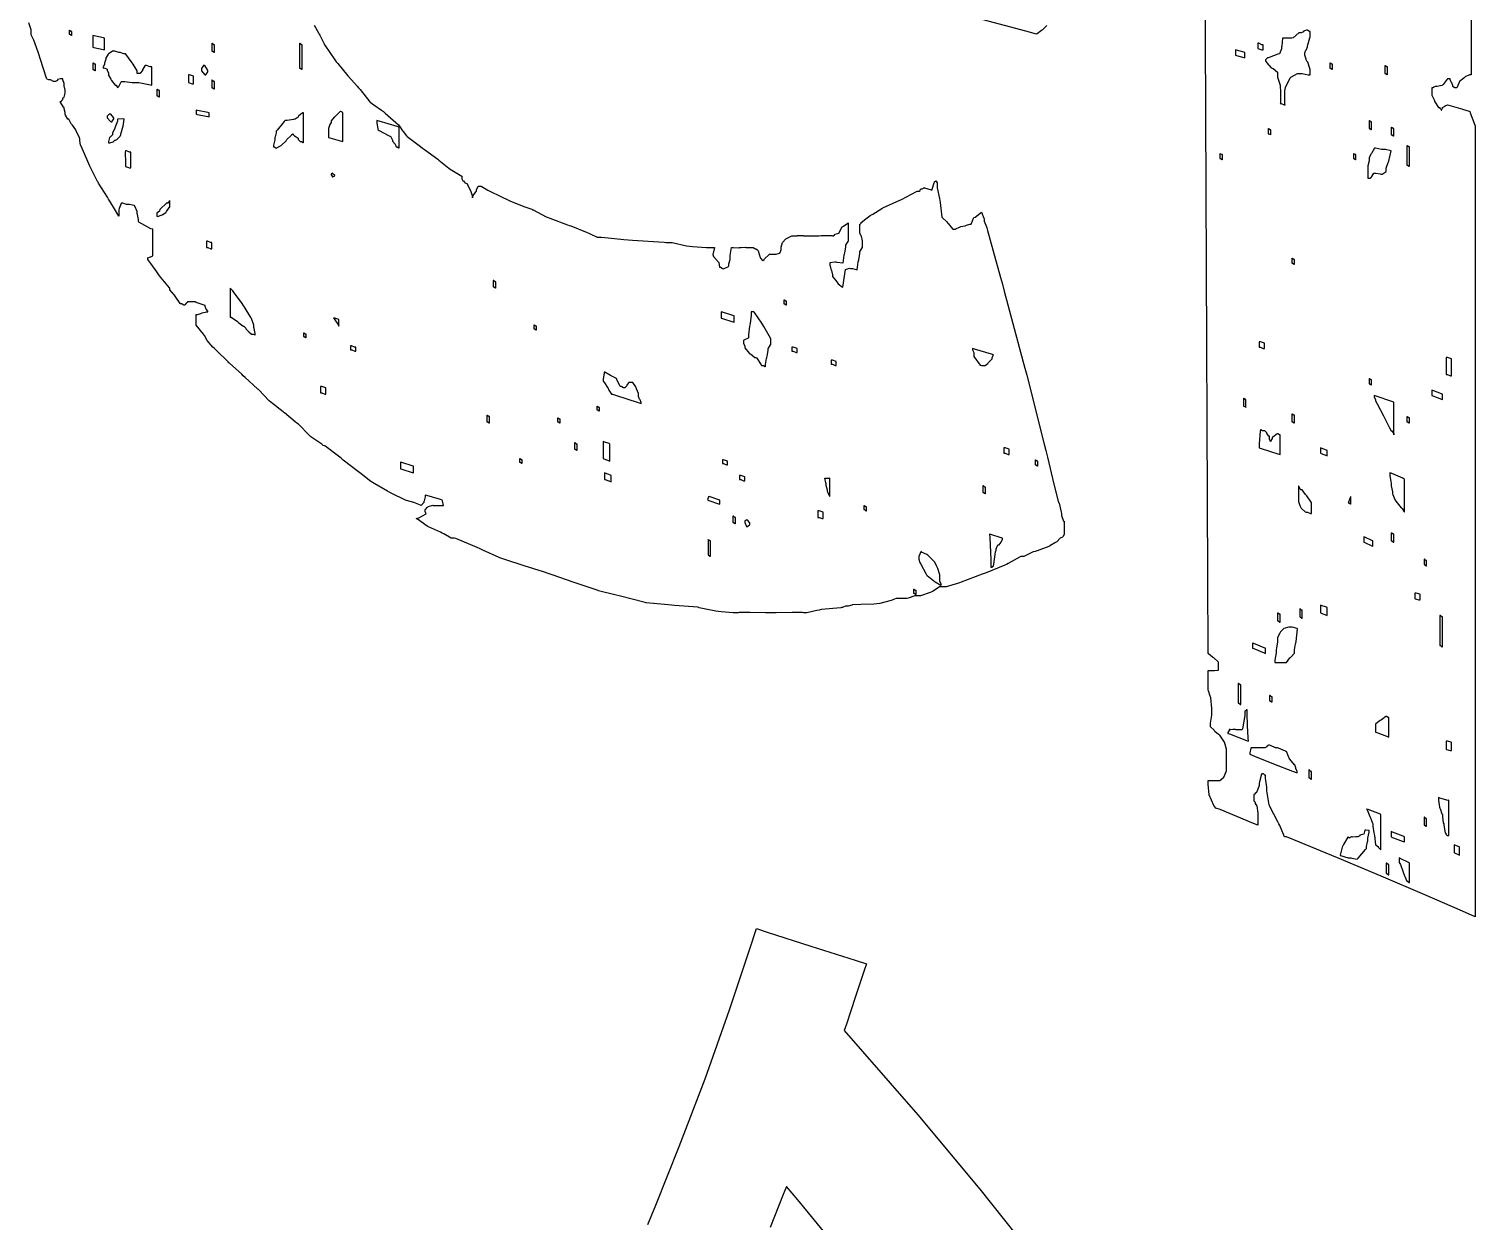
# Model space of a CAD drawing. Extents: x 58 to 299, y 50 to 312.
# Drawn here: x 260.15 to 299.12, y 133.4 to 165.52 of the extents above; entities that cross this region are included whole.
import ezdxf

# ---------------------------------------------------------------- set-up
doc = ezdxf.new("R2010")
doc.units = 0
doc.header["$MEASUREMENT"] = 0

msp = doc.modelspace()

# ---------------------------------------------------------------- linework, layer by layer
at = {"color": 40}
for points in [[(299.015, 167.587), (299.015, 165.114), (299.015, 164.288), (298.971, 164.288), (298.855, 164.236), (298.839, 164.218), (298.821, 164.201), (298.697, 164.112), (298.697, 164.112), (298.697, 164.112), (298.635, 163.953), (298.626, 163.935), (298.59, 163.935), (298.573, 163.935), (298.529, 163.963), (298.52, 163.971), (298.52, 163.999), (298.494, 164.069), (298.486, 164.078), (298.476, 164.087), (298.45, 164.159), (298.45, 164.182), (298.414, 164.182), (298.38, 164.182), (298.37, 164.166), (298.256, 164.024), (298.238, 164.006), (298.22, 163.998), (298.1, 163.971), (298.061, 163.971), (298.044, 163.971), (297.991, 163.945), (297.991, 163.935), (297.957, 163.935), (297.957, 163.919), (297.957, 163.879), (297.957, 163.865), (297.957, 163.849), (297.957, 163.809), (297.957, 163.795), (297.957, 163.743), (298.017, 163.61), (298.027, 163.583), (298.035, 163.557), (298.134, 163.406), (298.167, 163.406), (298.167, 163.39), (298.203, 163.35), (298.203, 163.336), (298.212, 163.336), (298.238, 163.39), (298.238, 163.406), (298.238, 163.406), (298.3, 163.434), (298.31, 163.442), (298.31, 163.452), (298.374, 163.482), (298.38, 163.477), (298.414, 163.468), (298.731, 163.382), (298.767, 163.372), (298.785, 163.364), (298.961, 163.31), (298.979, 163.3), (298.987, 163.266), (299.102, 162.957), (299.12, 162.913), (299.12, 157.587), (299.12, 145.601), (299.12, 141.604), (298.781, 141.753), (297.765, 142.194), (296.592, 142.694), (295.414, 143.188), (294.384, 143.615), (294.04, 143.757), (293.987, 143.757), (293.854, 144.058), (293.828, 144.11), (293.802, 144.163), (293.59, 144.577), (293.581, 144.603), (293.572, 144.621), (293.519, 144.939), (293.511, 144.992), (293.511, 145.098), (293.475, 145.336), (293.475, 145.415), (293.457, 145.415), (293.417, 145.451), (293.405, 145.451), (293.371, 145.451), (293.361, 145.442), (293.307, 145.24), (293.299, 145.204), (293.299, 145.142), (293.237, 144.966), (293.229, 144.956), (293.229, 144.948), (293.194, 144.921), (293.194, 144.921), (293.194, 144.913), (293.158, 144.885), (293.158, 144.885), (293.158, 144.869), (293.158, 144.829), (293.158, 144.815), (293.158, 144.799), (293.158, 144.759), (293.158, 144.745), (293.158, 144.728), (293.194, 144.689), (293.194, 144.675), (293.194, 144.657), (293.229, 144.603), (293.229, 144.603), (293.237, 144.595), (293.265, 144.391), (293.265, 144.322), (293.265, 144.26), (293.265, 144.121), (293.265, 144.074), (293.149, 144.118), (292.699, 144.304), (292.25, 144.489), (292.136, 144.533), (292.082, 144.604), (291.95, 144.891), (291.924, 145.179), (291.924, 145.274), (291.924, 145.274), (291.958, 145.274), (292.037, 145.274), (292.064, 145.274), (292.099, 145.274), (292.206, 145.274), (292.206, 145.274), (292.242, 145.274), (292.351, 145.367), (292.417, 145.536), (292.417, 145.591), (292.417, 145.645), (292.417, 145.765), (292.417, 145.803), (292.417, 145.865), (292.417, 146.004), (292.417, 146.05), (292.417, 146.115), (292.363, 146.306), (292.24, 146.492), (292.206, 146.509), (292.206, 146.509), (292.108, 146.597), (292.1, 146.615), (292.09, 146.633), (291.994, 146.72), (291.994, 146.72), (291.994, 146.818), (292.03, 147.037), (292.03, 147.108), (292.03, 147.215), (292.002, 147.505), (291.994, 147.531), (291.984, 147.549), (291.932, 147.691), (291.924, 147.708), (291.924, 147.788), (291.924, 147.967), (291.924, 148.026), (291.924, 148.08), (291.924, 148.198), (291.924, 148.237), (291.958, 148.237), (292.037, 148.237), (292.064, 148.237), (292.099, 148.237), (292.196, 148.247), (292.206, 148.237), (292.206, 148.255), (292.206, 148.295), (292.206, 148.307), (292.206, 148.307), (292.206, 148.415), (292.206, 148.449), (292.196, 148.467), (292.082, 148.582), (292.064, 148.59), (292.046, 148.6), (291.932, 148.688), (291.924, 148.696), (291.914, 150.778), (291.826, 171.592)], [(267.837, 165.621), (267.953, 165.418), (267.971, 165.383), (267.987, 165.356), (268.102, 165.118), (268.111, 165.1), (268.119, 165.083), (268.392, 164.695), (268.428, 164.641), (268.472, 164.589), (268.737, 164.264), (268.746, 164.254), (268.755, 164.246), (268.993, 163.98), (269.029, 163.935), (269.073, 163.891), (269.336, 163.558), (269.346, 163.548), (269.346, 163.548), (269.442, 163.478), (269.645, 163.336), (269.699, 163.3), (269.751, 163.256), (270.104, 162.941), (270.122, 162.913), (270.13, 162.905), (270.218, 162.781), (270.228, 162.771), (270.236, 162.763), (270.324, 162.64), (270.334, 162.631), (270.342, 162.622), (270.703, 162.358), (270.757, 162.314), (270.809, 162.279), (271.162, 162.013), (271.18, 161.995), (271.196, 161.987), (271.463, 161.776), (271.498, 161.749), (271.543, 161.723), (271.815, 161.557), (271.815, 161.502), (271.815, 161.485), (271.841, 161.432), (271.851, 161.432), (271.859, 161.432), (271.885, 161.396), (271.885, 161.396), (271.885, 161.388), (271.938, 161.36), (271.956, 161.36), (271.964, 161.334), (272.052, 161.141), (272.062, 161.113), (272.062, 161.113), (272.098, 161.008), (272.098, 160.973), (272.098, 161), (272.132, 161.06), (272.132, 161.079), (272.15, 161.079), (272.194, 161.133), (272.204, 161.149), (272.204, 161.185), (272.256, 161.29), (272.274, 161.29), (272.334, 161.29), (272.511, 161.18), (272.916, 160.981), (273.014, 160.937), (273.111, 160.893), (273.485, 160.744), (273.702, 160.664), (273.72, 160.654), (273.738, 160.646), (274.09, 160.462), (274.144, 160.444), (274.188, 160.427), (274.664, 160.249), (274.708, 160.231), (274.752, 160.215), (275.193, 160.038), (275.237, 160.021), (275.271, 160.003), (275.457, 159.915), (275.519, 159.915), (275.579, 159.915), (275.761, 159.892), (276.179, 159.854), (276.295, 159.844), (276.41, 159.836), (277.265, 159.782), (277.319, 159.772), (277.478, 159.772), (277.865, 159.677), (277.953, 159.668), (278.032, 159.659), (278.408, 159.638), (278.624, 159.632), (278.624, 159.632), (278.624, 159.632), (278.579, 159.447), (278.588, 159.42), (278.597, 159.393), (278.73, 159.243), (278.73, 159.243), (278.739, 159.235), (278.758, 159.103), (278.765, 159.103), (278.781, 159.103), (278.825, 159.077), (278.835, 159.067), (278.861, 159.059), (279.002, 159.121), (279.011, 159.139), (279.011, 159.192), (279.047, 159.311), (279.047, 159.349), (279.047, 159.421), (279.083, 159.632), (279.083, 159.632), (279.135, 159.632), (279.276, 159.624), (279.294, 159.632), (279.338, 159.632), (279.452, 159.641), (279.47, 159.632), (279.514, 159.632), (279.613, 159.632), (279.647, 159.632), (279.663, 159.632), (279.707, 159.606), (279.717, 159.596), (279.735, 159.596), (279.779, 159.571), (279.789, 159.562), (279.797, 159.545), (279.849, 159.367), (279.859, 159.349), (279.867, 159.341), (279.92, 159.289), (279.929, 159.279), (279.929, 159.289), (279.965, 159.315), (279.965, 159.315), (279.973, 159.333), (280.088, 159.439), (280.106, 159.456), (280.14, 159.456), (280.218, 159.456), (280.246, 159.456), (280.281, 159.456), (280.378, 159.483), (280.388, 159.492), (280.396, 159.501), (280.422, 159.573), (280.422, 159.596), (280.422, 159.64), (280.458, 159.772), (280.458, 159.772), (280.458, 159.772), (280.547, 159.87), (280.565, 159.879), (280.581, 159.888), (280.705, 159.949), (280.705, 159.949), (280.705, 159.949), (280.811, 159.949), (280.847, 159.949), (280.863, 159.959), (281.014, 159.959), (281.023, 159.949), (281.128, 159.949), (281.366, 159.949), (281.446, 159.949), (281.499, 159.959), (281.789, 159.959), (281.799, 159.949), (281.816, 159.949), (281.86, 159.977), (281.869, 159.985), (281.869, 159.994), (281.976, 160.021), (281.976, 160.021), (281.976, 160.021), (282.064, 160.189), (282.082, 160.197), (282.098, 160.207), (282.213, 160.293), (282.222, 160.302), (282.222, 160.241), (282.222, 160.102), (282.222, 160.055), (282.222, 159.994), (282.222, 159.855), (282.222, 159.808), (282.213, 159.8), (282.16, 159.712), (282.152, 159.702), (282.152, 159.641), (282.125, 159.492), (282.116, 159.456), (282.107, 159.429), (282.082, 159.209), (282.082, 159.209), (282.082, 159.209), (281.932, 159.235), (281.905, 159.243), (281.861, 159.243), (281.729, 159.218), (281.729, 159.209), (281.729, 159.165), (281.754, 159.051), (281.763, 159.033), (281.772, 159.016), (281.799, 158.896), (281.799, 158.856), (281.799, 158.856), (281.922, 158.707), (281.94, 158.68), (281.956, 158.654), (282.076, 158.568), (282.082, 158.574), (282.09, 158.618), (282.142, 158.988), (282.152, 159.033), (282.152, 159.042), (282.265, 159.077), (282.292, 159.067), (282.337, 159.067), (282.469, 159.033), (282.469, 159.033), (282.469, 159.033), (282.495, 159.245), (282.505, 159.279), (282.513, 159.307), (282.539, 159.472), (282.539, 159.526), (282.547, 159.536), (282.601, 159.624), (282.611, 159.632), (282.611, 159.65), (282.611, 159.69), (282.611, 159.702), (282.611, 159.72), (282.611, 159.76), (282.611, 159.772), (282.611, 159.816), (282.583, 159.941), (282.575, 159.949), (282.565, 159.959), (282.539, 160.032), (282.539, 160.055), (282.539, 160.082), (282.539, 160.142), (282.539, 160.161), (282.539, 160.189), (282.539, 160.248), (282.539, 160.267), (282.547, 160.267), (282.575, 160.293), (282.575, 160.302), (282.575, 160.311), (282.611, 160.338), (282.611, 160.338), (282.619, 160.347), (282.822, 160.497), (282.858, 160.514), (282.892, 160.532), (283.13, 160.682), (283.14, 160.69), (283.156, 160.7), (283.536, 160.876), (283.597, 160.903), (283.659, 160.929), (284.065, 161.141), (284.092, 161.149), (284.127, 161.149), (284.135, 161.149), (284.163, 161.175), (284.163, 161.183), (284.163, 161.193), (284.189, 161.219), (284.198, 161.219), (284.215, 161.219), (284.269, 161.247), (284.269, 161.255), (284.285, 161.247), (284.462, 161.193), (284.479, 161.183), (284.488, 161.211), (284.541, 161.379), (284.551, 161.396), (284.551, 161.405), (284.585, 161.432), (284.585, 161.432), (284.594, 161.423), (284.621, 161.376), (284.621, 161.36), (284.621, 161.246), (284.682, 160.956), (284.692, 160.903), (284.7, 160.85), (284.752, 160.453), (284.762, 160.444), (284.762, 160.444), (284.886, 160.329), (284.904, 160.302), (284.92, 160.285), (285.035, 160.135), (285.044, 160.125), (285.08, 160.125), (285.115, 160.125), (285.123, 160.135), (285.239, 160.189), (285.257, 160.197), (285.257, 160.197), (285.379, 160.223), (285.397, 160.231), (285.414, 160.241), (285.506, 160.267), (285.538, 160.267), (285.546, 160.285), (285.6, 160.427), (285.61, 160.444), (285.644, 160.453), (285.82, 160.584), (285.82, 160.584), (285.82, 160.584), (285.881, 160.426), (285.89, 160.408), (285.89, 160.347), (285.952, 160.189), (285.962, 160.161), (285.979, 160.091), (286.119, 159.575), (286.331, 158.83), (286.385, 158.644), (286.429, 158.459), (286.931, 156.581), (286.985, 156.387), (287.037, 156.194), (287.506, 154.34), (287.55, 154.164), (287.594, 153.988), (287.765, 153.26), (287.885, 152.797), (287.903, 152.753), (287.911, 152.745), (287.963, 152.506), (287.973, 152.47), (287.973, 152.418), (288.025, 152.26), (288.043, 152.26), (288.043, 152.215), (288.043, 152.116), (288.043, 152.083), (288.043, 152.049), (288.043, 151.969), (288.043, 151.941), (288.043, 151.915), (288.016, 151.845), (288.007, 151.835), (287.998, 151.827), (287.937, 151.801), (287.937, 151.801), (287.937, 151.801), (287.849, 151.704), (287.831, 151.694), (287.813, 151.686), (287.663, 151.598), (287.654, 151.588), (287.637, 151.58), (287.32, 151.466), (287.267, 151.448), (287.213, 151.431), (286.961, 151.306), (286.879, 151.306), (286.861, 151.298), (286.536, 151.123), (286.492, 151.095), (286.447, 151.078), (285.943, 150.866), (285.89, 150.848), (285.837, 150.83), (285.273, 150.618), (285.221, 150.6), (285.167, 150.584), (284.862, 150.496), (284.762, 150.496), (284.69, 150.496), (284.514, 150.372), (284.479, 150.354), (284.435, 150.337), (284.178, 150.247), (284.092, 150.247), (284.021, 150.247), (283.844, 150.187), (283.81, 150.177), (283.748, 150.177), (283.609, 150.177), (283.563, 150.177), (283.518, 150.177), (283.385, 150.121), (283.077, 150.046), (282.998, 150.037), (282.918, 150.028), (282.569, 150.019), (282.345, 150.011), (282.328, 150.001), (282.328, 150.001), (282.221, 149.967), (282.186, 149.967), (282.151, 149.967), (282.072, 149.931), (282.046, 149.931), (282.028, 149.922), (281.812, 149.909), (281.507, 149.878), (281.446, 149.86), (281.384, 149.852), (281.113, 149.79), (281.023, 149.79), (280.996, 149.8), (280.713, 149.804), (280.283, 149.79), (280.142, 149.79), (280.001, 149.79), (279.581, 149.804), (279.286, 149.8), (279.26, 149.79), (279.127, 149.79), (278.801, 149.816), (278.73, 149.824), (278.658, 149.834), (278.209, 149.922), (278.201, 149.931), (278.173, 149.94), (277.548, 149.993), (277.46, 150.001), (277.372, 150.011), (276.78, 150.063), (276.754, 150.071), (276.718, 150.081), (276.127, 150.231), (276.049, 150.247), (275.969, 150.265), (275.492, 150.381), (275.483, 150.39), (275.351, 150.434), (274.814, 150.62), (274.277, 150.804), (274.144, 150.848), (274.012, 150.893), (273.491, 151.061), (272.97, 151.227), (272.838, 151.271), (272.82, 151.281), (272.379, 151.483), (272.308, 151.518), (272.229, 151.554), (271.647, 151.792), (271.603, 151.801), (271.523, 151.801), (271.33, 151.924), (271.286, 151.941), (271.242, 151.969), (270.915, 152.109), (270.897, 152.117), (270.88, 152.127), (270.615, 152.313), (270.581, 152.33), (270.651, 152.349), (270.849, 152.462), (270.827, 152.521), (270.827, 152.54), (270.827, 152.54), (270.827, 152.568), (270.888, 152.638), (270.897, 152.647), (270.915, 152.656), (271.03, 152.692), (271.04, 152.683), (271.04, 152.683), (271.144, 152.683), (271.18, 152.683), (271.214, 152.683), (271.322, 152.683), (271.322, 152.683), (271.322, 152.683), (271.294, 152.806), (271.286, 152.823), (271.242, 152.841), (270.871, 152.957), (270.827, 152.965), (270.827, 152.921), (270.801, 152.806), (270.793, 152.789), (270.793, 152.762), (270.721, 152.683), (270.721, 152.683), (270.703, 152.692), (270.563, 152.745), (270.545, 152.753), (270.518, 152.762), (270.324, 152.815), (270.298, 152.823), (270.28, 152.833), (269.927, 153.009), (269.875, 153.035), (269.813, 153.071), (269.408, 153.3), (269.382, 153.318), (269.364, 153.327), (269.098, 153.538), (269.063, 153.565), (269.028, 153.592), (268.614, 153.907), (268.57, 153.952), (268.526, 153.988), (268.119, 154.288), (268.075, 154.304), (268.039, 154.332), (267.74, 154.535), (267.722, 154.553), (267.705, 154.57), (267.414, 154.871), (267.37, 154.905), (267.325, 154.941), (267.035, 155.178), (267.017, 155.186), (266.999, 155.204), (266.708, 155.435), (266.664, 155.469), (266.62, 155.505), (266.329, 155.805), (266.311, 155.822), (266.302, 155.831), (265.976, 156.13), (265.924, 156.174), (265.88, 156.218), (265.552, 156.519), (265.535, 156.527), (265.517, 156.555), (265.193, 156.872), (265.148, 156.916), (265.104, 156.952), (264.953, 157.132), (264.874, 157.26), (264.866, 157.269), (264.848, 157.296), (264.654, 157.54), (264.654, 157.621), (264.654, 157.649), (264.654, 157.708), (264.654, 157.728), (264.654, 157.754), (264.654, 157.813), (264.654, 157.832), (264.688, 157.832), (264.778, 157.86), (264.796, 157.868), (264.812, 157.878), (264.932, 157.904), (264.972, 157.904), (264.972, 157.922), (264.936, 157.962), (264.936, 157.974), (264.927, 157.974), (264.9, 158.044), (264.9, 158.044), (264.9, 158.072), (264.68, 158.142), (264.654, 158.151), (264.626, 158.169), (264.424, 158.169), (264.407, 158.151), (264.397, 158.142), (264.345, 158.09), (264.337, 158.08), (264.319, 158.08), (264.275, 158.107), (264.267, 158.115), (264.231, 158.115), (264.221, 158.125), (264.106, 158.301), (264.09, 158.327), (264.072, 158.355), (263.948, 158.492), (263.948, 158.538), (263.938, 158.548), (263.665, 158.874), (263.631, 158.926), (263.595, 158.98), (263.435, 159.205), (263.349, 159.314), (263.349, 159.349), (263.349, 159.359), (263.419, 159.385), (263.419, 159.385), (263.435, 159.385), (263.489, 159.411), (263.489, 159.42), (263.489, 159.5), (263.489, 159.679), (263.489, 159.738), (263.489, 159.836), (263.489, 160.054), (263.489, 160.125), (263.435, 160.135), (263.11, 160.321), (263.102, 160.338), (263.102, 160.391), (263.075, 160.523), (263.066, 160.55), (263.066, 160.603), (263.004, 160.752), (262.996, 160.76), (262.978, 160.77), (262.858, 160.796), (262.819, 160.796), (262.775, 160.796), (262.676, 160.831), (262.643, 160.831), (262.634, 160.823), (262.581, 160.682), (262.573, 160.654), (262.573, 160.61), (262.573, 160.478), (262.573, 160.478), (262.573, 160.478), (262.483, 160.63), (262.325, 160.885), (262.29, 160.937), (262.263, 160.991), (262.024, 161.37), (262.008, 161.396), (261.99, 161.414), (261.787, 161.829), (261.761, 161.889), (261.734, 161.951), (261.557, 162.367), (261.549, 162.384), (261.539, 162.393), (261.515, 162.519), (261.515, 162.56), (261.505, 162.588), (261.416, 162.781), (261.408, 162.807), (261.408, 162.807), (261.319, 162.931), (261.302, 162.947), (261.284, 162.965), (261.218, 163.09), (261.196, 163.09), (261.196, 163.09), (261.134, 163.204), (261.126, 163.23), (261.126, 163.274), (261.092, 163.373), (261.092, 163.406), (261.082, 163.416), (261.002, 163.53), (260.985, 163.548), (260.985, 163.558), (261.02, 163.583), (261.02, 163.583), (261.056, 163.619), (261.056, 163.637), (261.082, 163.689), (261.092, 163.689), (261.1, 163.689), (261.126, 163.795), (261.126, 163.829), (261.126, 163.873), (261.1, 163.989), (261.092, 164.006), (261.092, 164.05), (261.056, 164.149), (261.056, 164.182), (261.056, 164.182), (261.02, 164.182), (261.02, 164.182), (260.993, 164.182), (260.915, 164.157), (260.915, 164.148), (260.915, 164.139), (260.861, 164.112), (260.843, 164.112), (260.808, 164.112), (260.729, 164.148), (260.703, 164.148), (260.685, 164.148), (260.641, 164.174), (260.633, 164.182), (260.623, 164.2), (260.446, 164.729), (260.42, 164.817), (260.393, 164.898), (260.274, 165.224), (260.21, 165.369), (260.21, 165.417), (260.21, 165.497), (260.146, 165.691)], [(287.575, 165.613), (287.46, 165.498), (287.444, 165.489), (287.434, 165.48), (287.32, 165.392), (287.302, 165.383), (287.011, 165.462), (285.86, 165.767)]]:
    msp.add_lwpolyline(points, dxfattribs=at)
for points in [[(261.232, 165.383), (261.249, 165.383), (261.293, 165.356), (261.302, 165.347), (261.302, 165.374), (261.302, 165.433), (261.302, 165.453), (261.284, 165.453), (261.24, 165.48), (261.232, 165.489), (261.232, 165.462), (261.232, 165.403), (261.232, 165.383)], [(261.867, 165.03), (261.893, 165.021), (262.148, 164.969), (262.184, 164.96), (262.184, 165.039), (262.184, 165.217), (262.184, 165.276), (262.157, 165.286), (261.902, 165.338), (261.867, 165.347), (261.867, 165.268), (261.867, 165.09), (261.867, 165.03)], [(293.475, 164.677), (293.475, 164.66), (293.511, 164.607), (293.511, 164.607), (293.511, 164.607), (293.625, 164.475), (293.652, 164.465), (293.678, 164.457), (293.794, 164.357), (293.794, 164.324), (293.794, 164.228), (293.864, 164.009), (293.864, 163.935), (293.872, 163.883), (293.872, 163.53), (293.864, 163.513), (293.898, 163.513), (293.977, 163.477), (294.004, 163.477), (293.995, 163.504), (293.995, 163.857), (294.004, 163.901), (294.013, 163.945), (294.137, 164.21), (294.146, 164.218), (294.155, 164.228), (294.332, 164.324), (294.393, 164.324), (294.463, 164.324), (294.622, 164.288), (294.676, 164.288), (294.676, 164.306), (294.676, 164.346), (294.676, 164.358), (294.676, 164.376), (294.676, 164.418), (294.676, 164.43), (294.666, 164.457), (294.614, 164.624), (294.605, 164.641), (294.596, 164.641), (294.569, 164.695), (294.569, 164.711), (294.569, 164.711), (294.533, 164.819), (294.533, 164.853), (294.533, 164.881), (294.56, 164.951), (294.569, 164.96), (294.578, 164.969), (294.605, 165.041), (294.605, 165.064), (294.614, 165.092), (294.666, 165.286), (294.676, 165.312), (294.676, 165.348), (294.676, 165.427), (294.676, 165.453), (294.658, 165.453), (294.614, 165.48), (294.605, 165.489), (294.578, 165.489), (294.499, 165.462), (294.499, 165.453), (294.499, 165.445), (294.429, 165.417), (294.429, 165.417), (294.367, 165.417), (294.215, 165.286), (294.181, 165.276), (294.119, 165.276), (293.934, 165.276), (293.934, 165.276), (293.934, 165.276), (293.908, 165.057), (293.9, 165.03), (293.9, 164.986), (293.846, 164.853), (293.828, 164.853), (293.802, 164.845), (293.573, 164.757), (293.547, 164.747), (293.529, 164.747), (293.475, 164.695), (293.475, 164.677)], [(262.254, 164.43), (262.254, 164.404), (262.29, 164.345), (262.29, 164.324), (262.29, 164.28), (262.351, 164.166), (262.36, 164.148), (262.369, 164.131), (262.468, 164.006), (262.503, 164.006), (262.503, 163.989), (262.537, 163.949), (262.537, 163.935), (262.573, 163.971), (262.581, 163.989), (262.634, 164.095), (262.643, 164.112), (262.731, 164.112), (262.93, 164.078), (262.996, 164.078), (263.11, 164.078), (263.427, 164.016), (263.455, 164.006), (263.455, 164.13), (263.455, 164.408), (263.455, 164.501), (263.411, 164.501), (263.312, 164.535), (263.278, 164.535), (263.269, 164.527), (263.216, 164.44), (263.208, 164.43), (263.208, 164.404), (263.145, 164.334), (263.136, 164.324), (263.102, 164.324), (263.066, 164.324), (263.066, 164.396), (262.952, 164.572), (262.926, 164.607), (262.898, 164.642), (262.757, 164.845), (262.749, 164.853), (262.705, 164.853), (262.606, 164.888), (262.573, 164.888), (262.573, 164.888), (262.465, 164.924), (262.431, 164.924), (262.395, 164.924), (262.307, 164.863), (262.29, 164.853), (262.281, 164.845), (262.228, 164.757), (262.22, 164.747), (262.22, 164.713), (262.193, 164.624), (262.184, 164.607), (262.184, 164.572), (262.15, 164.492), (262.15, 164.465), (262.17, 164.472), (262.254, 164.441), (262.254, 164.43)], [(265.077, 164.924), (265.095, 164.924), (265.139, 164.898), (265.148, 164.888), (265.148, 164.942), (265.148, 165.062), (265.148, 165.1), (265.131, 165.1), (265.085, 165.128), (265.077, 165.136), (265.077, 165.083), (265.077, 164.963), (265.077, 164.924)], [(267.442, 164.465), (267.458, 164.465), (267.502, 164.44), (267.512, 164.43), (267.512, 164.598), (267.512, 164.975), (267.512, 165.1), (267.494, 165.1), (267.45, 165.128), (267.442, 165.136), (267.442, 164.969), (267.442, 164.592), (267.442, 164.465)], [(292.665, 164.817), (292.691, 164.809), (292.884, 164.757), (292.912, 164.747), (292.912, 164.747), (292.912, 164.853), (292.912, 164.888), (292.884, 164.898), (292.691, 164.951), (292.665, 164.96), (292.665, 164.925), (292.665, 164.845), (292.665, 164.817)], [(293.265, 164.994), (293.265, 164.994), (293.369, 164.96), (293.405, 164.96), (293.405, 164.995), (293.405, 165.074), (293.405, 165.1), (293.369, 165.1), (293.291, 165.136), (293.265, 165.136), (293.265, 165.101), (293.265, 165.021), (293.265, 164.994)], [(261.867, 164.43), (261.884, 164.43), (261.928, 164.404), (261.938, 164.394), (261.938, 164.439), (261.938, 164.538), (261.938, 164.571), (261.92, 164.571), (261.875, 164.598), (261.867, 164.607), (261.867, 164.563), (261.867, 164.463), (261.867, 164.43)], [(264.866, 164.535), (264.848, 164.535), (264.796, 164.457), (264.796, 164.43), (264.796, 164.396), (264.882, 164.298), (264.9, 164.288), (264.918, 164.288), (264.972, 164.368), (264.972, 164.394), (264.962, 164.422), (264.889, 164.535), (264.866, 164.535)], [(295.205, 164.465), (295.221, 164.465), (295.265, 164.44), (295.275, 164.43), (295.275, 164.466), (295.275, 164.545), (295.275, 164.571), (295.257, 164.571), (295.213, 164.598), (295.205, 164.607), (295.205, 164.572), (295.205, 164.492), (295.205, 164.465)], [(296.686, 164.324), (296.703, 164.324), (296.747, 164.298), (296.756, 164.288), (296.756, 164.342), (296.756, 164.462), (296.756, 164.501), (296.738, 164.501), (296.694, 164.527), (296.686, 164.535), (296.686, 164.483), (296.686, 164.364), (296.686, 164.324)], [(264.443, 164.078), (264.443, 164.078), (264.547, 164.042), (264.583, 164.042), (264.583, 164.095), (264.583, 164.215), (264.583, 164.254), (264.583, 164.254), (264.477, 164.288), (264.443, 164.288), (264.443, 164.236), (264.443, 164.118), (264.443, 164.078)], [(265.077, 163.935), (265.095, 163.935), (265.139, 163.911), (265.148, 163.901), (265.148, 163.955), (265.148, 164.073), (265.148, 164.112), (265.131, 164.112), (265.085, 164.139), (265.077, 164.148), (265.077, 164.095), (265.077, 163.976), (265.077, 163.935)], [(263.595, 163.725), (263.612, 163.725), (263.656, 163.698), (263.665, 163.689), (263.665, 163.733), (263.665, 163.832), (263.665, 163.865), (263.648, 163.865), (263.604, 163.893), (263.595, 163.901), (263.595, 163.857), (263.595, 163.758), (263.595, 163.725)], [(264.654, 163.23), (264.688, 163.222), (264.971, 163.169), (265.006, 163.16), (265.006, 163.187), (265.006, 163.247), (265.006, 163.266), (264.971, 163.275), (264.688, 163.328), (264.654, 163.336), (264.654, 163.31), (264.654, 163.251), (264.654, 163.23)], [(262.326, 163.23), (262.308, 163.23), (262.254, 163.178), (262.254, 163.16), (262.254, 163.125), (262.342, 163.029), (262.36, 163.019), (262.377, 163.019), (262.431, 163.098), (262.431, 163.124), (262.421, 163.134), (262.35, 163.23), (262.326, 163.23)], [(262.713, 163.09), (262.704, 163.099), (262.537, 163.092), (262.537, 163.09), (262.537, 163.037), (262.475, 162.905), (262.467, 162.877), (262.457, 162.851), (262.396, 162.713), (262.396, 162.667), (262.387, 162.658), (262.334, 162.604), (262.326, 162.595), (262.316, 162.595), (262.29, 162.49), (262.29, 162.454), (262.325, 162.454), (262.413, 162.482), (262.431, 162.49), (262.431, 162.5), (262.457, 162.524), (262.467, 162.524), (262.483, 162.524), (262.537, 162.552), (262.537, 162.56), (262.545, 162.57), (262.598, 162.622), (262.607, 162.631), (262.616, 162.649), (262.669, 162.851), (262.679, 162.877), (262.687, 162.905), (262.713, 163.09), (262.713, 163.09)], [(267.546, 163.266), (267.528, 163.266), (267.476, 163.23), (267.476, 163.23), (267.476, 163.23), (267.414, 163.178), (267.406, 163.16), (267.406, 163.143), (267.325, 163.09), (267.299, 163.09), (267.272, 163.081), (267.106, 163.054), (267.053, 163.054), (267.025, 163.027), (266.832, 162.799), (266.806, 162.771), (266.806, 162.727), (266.779, 162.613), (266.77, 162.595), (266.77, 162.534), (266.736, 162.395), (266.736, 162.348), (266.752, 162.348), (266.796, 162.323), (266.806, 162.314), (266.806, 162.314), (266.929, 162.376), (266.947, 162.384), (266.955, 162.393), (267.079, 162.508), (267.089, 162.524), (267.097, 162.542), (267.211, 162.649), (267.229, 162.667), (267.229, 162.676), (267.265, 162.701), (267.265, 162.701), (267.265, 162.684), (267.299, 162.644), (267.299, 162.631), (267.325, 162.631), (267.406, 162.578), (267.406, 162.56), (267.406, 162.544), (267.458, 162.49), (267.476, 162.49), (267.492, 162.49), (267.536, 162.464), (267.546, 162.454), (267.546, 162.658), (267.546, 163.114), (267.546, 163.266)], [(268.534, 163.3), (268.525, 163.292), (268.41, 163.178), (268.394, 163.16), (268.376, 163.143), (268.288, 163.051), (268.288, 163.019), (268.288, 163.001), (268.26, 162.947), (268.252, 162.947), (268.252, 162.947), (268.217, 162.843), (268.217, 162.807), (268.217, 162.755), (268.217, 162.635), (268.217, 162.595), (268.252, 162.586), (268.569, 162.5), (268.604, 162.49), (268.604, 162.684), (268.604, 163.121), (268.604, 163.266), (268.604, 163.275), (268.551, 163.3), (268.534, 163.3)], [(269.522, 163.054), (269.522, 162.993), (269.548, 162.825), (269.558, 162.807), (269.584, 162.79), (269.839, 162.649), (269.875, 162.631), (269.892, 162.631), (269.936, 162.542), (269.945, 162.524), (269.945, 162.498), (270.015, 162.418), (270.015, 162.418), (270.015, 162.418), (270.042, 162.348), (270.051, 162.348), (270.068, 162.348), (270.112, 162.323), (270.122, 162.314), (270.122, 162.456), (270.122, 162.772), (270.122, 162.877), (270.068, 162.895), (269.583, 163.037), (269.522, 163.054)], [(296.263, 162.843), (296.28, 162.843), (296.324, 162.816), (296.333, 162.807), (296.333, 162.861), (296.333, 162.981), (296.333, 163.019), (296.315, 163.019), (296.271, 163.045), (296.263, 163.054), (296.263, 163.001), (296.263, 162.883), (296.263, 162.843)], [(293.547, 162.701), (293.563, 162.701), (293.607, 162.676), (293.617, 162.667), (293.617, 162.702), (293.617, 162.781), (293.617, 162.807), (293.599, 162.807), (293.555, 162.834), (293.547, 162.843), (293.547, 162.808), (293.547, 162.728), (293.547, 162.701)], [(296.863, 162.667), (296.879, 162.667), (296.923, 162.64), (296.933, 162.631), (296.933, 162.684), (296.933, 162.804), (296.933, 162.843), (296.915, 162.843), (296.871, 162.869), (296.863, 162.877), (296.863, 162.825), (296.863, 162.706), (296.863, 162.667)], [(262.749, 161.819), (262.749, 161.819), (262.854, 161.785), (262.89, 161.785), (262.89, 161.89), (262.89, 162.129), (262.89, 162.208), (262.854, 162.208), (262.775, 162.242), (262.749, 162.242), (262.739, 162.208), (262.749, 161.917), (262.749, 161.819)], [(292.24, 162.031), (292.258, 162.031), (292.302, 162.005), (292.312, 161.995), (292.312, 161.995), (292.312, 162.103), (292.312, 162.137), (292.294, 162.137), (292.249, 162.163), (292.24, 162.172), (292.24, 162.137), (292.24, 162.059), (292.24, 162.031)], [(295.84, 162.031), (295.856, 162.031), (295.9, 162.005), (295.91, 161.995), (295.91, 162.031), (295.91, 162.111), (295.91, 162.137), (295.892, 162.137), (295.848, 162.163), (295.84, 162.172), (295.84, 162.137), (295.84, 162.059), (295.84, 162.031)], [(296.863, 162.242), (296.863, 162.242), (296.703, 162.278), (296.65, 162.278), (296.596, 162.278), (296.44, 162.314), (296.44, 162.314), (296.412, 162.314), (296.341, 162.19), (296.333, 162.172), (296.324, 162.155), (296.263, 162.063), (296.263, 162.031), (296.263, 161.971), (296.227, 161.831), (296.227, 161.785), (296.227, 161.714), (296.227, 161.556), (296.227, 161.502), (296.263, 161.502), (296.28, 161.502), (296.333, 161.528), (296.333, 161.536), (296.341, 161.546), (296.394, 161.634), (296.404, 161.642), (296.448, 161.642), (296.562, 161.618), (296.58, 161.608), (296.614, 161.608), (296.722, 161.687), (296.722, 161.713), (296.722, 161.775), (296.782, 161.926), (296.792, 161.961), (296.809, 162.005), (296.863, 162.242), (296.863, 162.242)], [(297.285, 161.855), (297.302, 161.855), (297.346, 161.829), (297.356, 161.819), (297.356, 161.951), (297.356, 162.249), (297.356, 162.348), (297.338, 162.348), (297.294, 162.376), (297.285, 162.384), (297.285, 162.252), (297.285, 161.954), (297.285, 161.855)], [(268.323, 161.642), (268.323, 161.642), (268.288, 161.618), (268.288, 161.608), (268.288, 161.59), (268.323, 161.536), (268.323, 161.536), (268.34, 161.536), (268.394, 161.564), (268.394, 161.572), (268.394, 161.572), (268.323, 161.626), (268.323, 161.642)], [(263.878, 160.831), (263.86, 160.841), (263.674, 160.656), (263.665, 160.62), (263.665, 160.612), (263.631, 160.584), (263.631, 160.584), (263.631, 160.584), (263.595, 160.559), (263.595, 160.55), (263.595, 160.532), (263.595, 160.492), (263.595, 160.478), (263.612, 160.47), (263.737, 160.514), (263.737, 160.514), (263.737, 160.514), (263.832, 160.576), (263.842, 160.584), (263.85, 160.602), (263.938, 160.718), (263.948, 160.726), (263.948, 160.77), (263.948, 160.869), (263.948, 160.903), (263.938, 160.894), (263.893, 160.831), (263.878, 160.831)], [(264.936, 159.632), (264.971, 159.632), (265.049, 159.596), (265.077, 159.596), (265.077, 159.64), (265.077, 159.74), (265.077, 159.772), (265.041, 159.772), (264.962, 159.808), (264.936, 159.808), (264.936, 159.764), (264.936, 159.665), (264.936, 159.632)], [(294.181, 159.209), (294.199, 159.209), (294.243, 159.183), (294.253, 159.173), (294.253, 159.209), (294.253, 159.289), (294.253, 159.315), (294.235, 159.315), (294.189, 159.341), (294.181, 159.349), (294.181, 159.315), (294.181, 159.236), (294.181, 159.209)], [(272.661, 158.574), (272.679, 158.574), (272.723, 158.548), (272.733, 158.538), (272.733, 158.582), (272.733, 158.681), (272.733, 158.714), (272.715, 158.714), (272.67, 158.742), (272.661, 158.75), (272.661, 158.706), (272.661, 158.607), (272.661, 158.574)], [(265.782, 157.621), (265.8, 157.605), (265.914, 157.525), (265.924, 157.515), (265.941, 157.515), (265.994, 157.463), (265.994, 157.445), (266.003, 157.437), (266.065, 157.375), (266.065, 157.375), (266.073, 157.366), (266.146, 157.303), (266.171, 157.303), (266.187, 157.303), (266.232, 157.278), (266.241, 157.269), (266.241, 157.322), (266.215, 157.453), (266.207, 157.479), (266.207, 157.541), (266.143, 157.719), (266.135, 157.728), (266.125, 157.745), (265.95, 158.046), (265.924, 158.08), (265.897, 158.125), (265.658, 158.441), (265.642, 158.467), (265.632, 158.477), (265.58, 158.53), (265.571, 158.538), (265.571, 158.345), (265.571, 157.908), (265.571, 157.762), (265.598, 157.754), (265.764, 157.639), (265.782, 157.621)], [(278.801, 157.728), (278.835, 157.719), (279.117, 157.631), (279.153, 157.621), (279.153, 157.666), (279.153, 157.765), (279.153, 157.798), (279.117, 157.807), (278.835, 157.896), (278.801, 157.904), (278.801, 157.86), (278.801, 157.76), (278.801, 157.728)], [(279.436, 156.986), (279.436, 156.934), (279.558, 156.792), (279.576, 156.774), (279.593, 156.766), (279.713, 156.669), (279.753, 156.669), (279.761, 156.651), (279.876, 156.475), (279.893, 156.457), (279.929, 156.457), (279.946, 156.457), (279.99, 156.431), (279.999, 156.421), (279.999, 156.483), (280.025, 156.643), (280.035, 156.669), (280.043, 156.705), (280.07, 156.863), (280.07, 156.916), (280.078, 156.925), (280.132, 157.014), (280.142, 157.022), (280.142, 157.04), (280.142, 157.08), (280.142, 157.092), (280.142, 157.11), (280.142, 157.15), (280.142, 157.163), (280.132, 157.19), (279.955, 157.507), (279.929, 157.551), (279.902, 157.595), (279.699, 157.886), (279.683, 157.904), (279.647, 157.904), (279.612, 157.904), (279.612, 157.816), (279.585, 157.587), (279.576, 157.551), (279.567, 157.517), (279.54, 157.278), (279.54, 157.198), (279.531, 157.19), (279.417, 157.136), (279.4, 157.127), (279.4, 157.11), (279.4, 157.07), (279.4, 157.056), (279.408, 157.048), (279.436, 156.986), (279.436, 156.986)], [(280.494, 158.115), (280.511, 158.115), (280.555, 158.09), (280.565, 158.08), (280.565, 158.107), (280.565, 158.166), (280.565, 158.185), (280.547, 158.185), (280.502, 158.213), (280.494, 158.221), (280.494, 158.195), (280.494, 158.135), (280.494, 158.115)], [(268.5, 157.515), (268.5, 157.559), (268.5, 157.659), (268.5, 157.692), (268.5, 157.692), (268.392, 157.728), (268.358, 157.728), (268.374, 157.71), (268.49, 157.543), (268.5, 157.515)], [(273.756, 157.445), (273.772, 157.445), (273.816, 157.419), (273.826, 157.409), (273.826, 157.437), (273.826, 157.496), (273.826, 157.515), (273.808, 157.515), (273.764, 157.543), (273.756, 157.551), (273.756, 157.525), (273.756, 157.466), (273.756, 157.445)], [(267.546, 157.233), (267.564, 157.233), (267.608, 157.208), (267.618, 157.198), (267.618, 157.225), (267.618, 157.284), (267.618, 157.303), (267.6, 157.303), (267.554, 157.331), (267.546, 157.339), (267.546, 157.313), (267.546, 157.254), (267.546, 157.233)], [(293.299, 156.95), (293.333, 156.95), (293.413, 156.916), (293.441, 156.916), (293.441, 156.952), (293.441, 157.03), (293.441, 157.056), (293.441, 157.056), (293.333, 157.092), (293.299, 157.092), (293.299, 157.058), (293.299, 156.978), (293.299, 156.95)], [(268.817, 156.88), (268.851, 156.88), (268.93, 156.846), (268.957, 156.846), (268.957, 156.872), (268.957, 156.931), (268.957, 156.95), (268.921, 156.95), (268.843, 156.986), (268.817, 156.986), (268.817, 156.96), (268.817, 156.901), (268.817, 156.88)], [(280.705, 156.846), (280.739, 156.846), (280.819, 156.81), (280.847, 156.81), (280.847, 156.837), (280.847, 156.897), (280.847, 156.916), (280.847, 156.916), (280.739, 156.95), (280.705, 156.95), (280.705, 156.924), (280.705, 156.866), (280.705, 156.846)], [(285.574, 156.916), (285.574, 156.881), (285.61, 156.802), (285.61, 156.774), (285.61, 156.695), (285.785, 156.466), (285.82, 156.457), (285.856, 156.457), (285.89, 156.457), (285.917, 156.457), (285.987, 156.511), (285.997, 156.527), (286.005, 156.537), (286.103, 156.633), (286.103, 156.633), (286.103, 156.661), (286.129, 156.731), (286.139, 156.74), (286.085, 156.758), (285.626, 156.899), (285.574, 156.916)], [(281.763, 156.493), (281.798, 156.493), (281.878, 156.457), (281.905, 156.457), (281.905, 156.484), (281.905, 156.544), (281.905, 156.563), (281.905, 156.563), (281.798, 156.597), (281.763, 156.597), (281.763, 156.571), (281.763, 156.513), (281.763, 156.493)], [(298.344, 156.21), (298.378, 156.21), (298.458, 156.174), (298.486, 156.174), (298.486, 156.29), (298.486, 156.548), (298.486, 156.633), (298.486, 156.633), (298.378, 156.669), (298.344, 156.669), (298.344, 156.555), (298.344, 156.297), (298.344, 156.21)], [(275.626, 156.034), (275.642, 156.017), (275.757, 155.84), (275.766, 155.822), (275.775, 155.795), (275.848, 155.681), (275.872, 155.681), (275.951, 155.655), (276.26, 155.558), (276.568, 155.461), (276.648, 155.435), (276.648, 155.461), (276.622, 155.531), (276.614, 155.539), (276.604, 155.549), (276.578, 155.622), (276.578, 155.645), (276.578, 155.699), (276.516, 155.831), (276.508, 155.858), (276.498, 155.885), (276.425, 155.998), (276.401, 155.998), (276.365, 155.998), (276.331, 155.998), (276.313, 155.998), (276.269, 155.946), (276.261, 155.928), (276.261, 155.911), (276.207, 155.858), (276.189, 155.858), (276.171, 155.858), (276.127, 155.884), (276.119, 155.892), (276.085, 155.892), (276.075, 155.91), (275.987, 156.078), (275.978, 156.104), (275.978, 156.104), (275.854, 156.166), (275.836, 156.174), (275.819, 156.184), (275.668, 156.272), (275.66, 156.281), (275.65, 156.254), (275.626, 156.089), (275.626, 156.034)], [(296.263, 155.964), (296.28, 155.964), (296.324, 155.937), (296.333, 155.928), (296.333, 155.964), (296.333, 156.042), (296.333, 156.068), (296.315, 156.068), (296.271, 156.096), (296.263, 156.104), (296.263, 156.07), (296.263, 155.991), (296.263, 155.964)], [(268.005, 155.715), (268.039, 155.715), (268.119, 155.681), (268.147, 155.681), (268.147, 155.725), (268.147, 155.824), (268.147, 155.858), (268.147, 155.858), (268.039, 155.892), (268.005, 155.892), (268.005, 155.848), (268.005, 155.749), (268.005, 155.715)], [(292.876, 155.363), (292.892, 155.363), (292.936, 155.338), (292.946, 155.328), (292.946, 155.382), (292.946, 155.501), (292.946, 155.539), (292.928, 155.539), (292.884, 155.567), (292.876, 155.575), (292.876, 155.523), (292.876, 155.403), (292.876, 155.363)], [(296.404, 155.645), (296.404, 155.611), (296.44, 155.532), (296.44, 155.505), (296.484, 155.426), (296.65, 155.099), (296.818, 154.773), (296.863, 154.693), (296.879, 154.693), (296.933, 154.614), (296.933, 154.587), (296.933, 154.807), (296.933, 155.303), (296.933, 155.469), (296.879, 155.487), (296.456, 155.629), (296.404, 155.645)], [(297.957, 155.645), (297.983, 155.637), (298.212, 155.549), (298.238, 155.539), (298.238, 155.575), (298.238, 155.655), (298.238, 155.681), (298.212, 155.691), (297.983, 155.779), (297.957, 155.787), (297.957, 155.753), (297.957, 155.673), (297.957, 155.645)], [(275.449, 155.258), (275.466, 155.258), (275.51, 155.232), (275.519, 155.222), (275.519, 155.25), (275.519, 155.309), (275.519, 155.328), (275.501, 155.328), (275.457, 155.355), (275.449, 155.363), (275.449, 155.337), (275.449, 155.279), (275.449, 155.258)], [(294.181, 154.94), (294.199, 154.94), (294.243, 154.915), (294.253, 154.905), (294.253, 154.959), (294.253, 155.078), (294.253, 155.116), (294.235, 155.116), (294.189, 155.144), (294.181, 155.152), (294.181, 155.099), (294.181, 154.98), (294.181, 154.94)], [(272.485, 154.94), (272.503, 154.94), (272.547, 154.915), (272.557, 154.905), (272.557, 154.95), (272.557, 155.049), (272.557, 155.082), (272.539, 155.082), (272.493, 155.108), (272.485, 155.116), (272.485, 155.072), (272.485, 154.973), (272.485, 154.94)], [(274.391, 154.94), (274.407, 154.94), (274.452, 154.915), (274.461, 154.905), (274.461, 154.932), (274.461, 154.991), (274.461, 155.01), (274.443, 155.01), (274.399, 155.038), (274.391, 155.046), (274.391, 155.02), (274.391, 154.96), (274.391, 154.94)], [(293.299, 154.234), (293.351, 154.218), (293.802, 154.076), (293.864, 154.058), (293.864, 154.19), (293.864, 154.488), (293.864, 154.587), (293.846, 154.587), (293.802, 154.614), (293.794, 154.623), (293.784, 154.614), (293.67, 154.526), (293.652, 154.517), (293.652, 154.491), (293.617, 154.431), (293.617, 154.41), (293.607, 154.41), (293.581, 154.464), (293.581, 154.481), (293.581, 154.499), (293.581, 154.54), (293.581, 154.553), (293.563, 154.553), (293.519, 154.614), (293.511, 154.623), (293.511, 154.641), (293.457, 154.693), (293.441, 154.693), (293.405, 154.693), (293.387, 154.693), (293.343, 154.721), (293.335, 154.729), (293.325, 154.685), (293.299, 154.347), (293.299, 154.234)], [(297.285, 154.94), (297.302, 154.94), (297.346, 154.915), (297.356, 154.905), (297.356, 154.941), (297.356, 155.02), (297.356, 155.046), (297.338, 155.046), (297.294, 155.073), (297.285, 155.082), (297.285, 155.047), (297.285, 154.967), (297.285, 154.94)], [(274.85, 154.2), (274.866, 154.2), (274.91, 154.173), (274.92, 154.164), (274.92, 154.208), (274.92, 154.307), (274.92, 154.34), (274.902, 154.34), (274.858, 154.368), (274.85, 154.376), (274.85, 154.332), (274.85, 154.233), (274.85, 154.2)], [(275.626, 153.952), (275.642, 153.943), (275.784, 153.891), (275.802, 153.881), (275.802, 153.997), (275.802, 154.255), (275.802, 154.34), (275.784, 154.35), (275.642, 154.402), (275.626, 154.41), (275.626, 154.296), (275.626, 154.039), (275.626, 153.952)], [(273.367, 153.847), (273.385, 153.847), (273.429, 153.821), (273.439, 153.811), (273.439, 153.839), (273.439, 153.898), (273.439, 153.917), (273.421, 153.917), (273.375, 153.943), (273.367, 153.952), (273.367, 153.925), (273.367, 153.868), (273.367, 153.847)], [(286.42, 154.094), (286.454, 154.094), (286.534, 154.058), (286.562, 154.058), (286.562, 154.058), (286.562, 154.165), (286.562, 154.2), (286.562, 154.2), (286.454, 154.234), (286.42, 154.234), (286.42, 154.2), (286.42, 154.121), (286.42, 154.094)], [(294.958, 154.094), (294.974, 154.085), (295.117, 154.033), (295.135, 154.023), (295.135, 154.059), (295.135, 154.138), (295.135, 154.164), (295.117, 154.173), (294.974, 154.226), (294.958, 154.234), (294.958, 154.2), (294.958, 154.121), (294.958, 154.094)], [(270.158, 153.671), (270.192, 153.662), (270.474, 153.574), (270.51, 153.565), (270.51, 153.609), (270.51, 153.708), (270.51, 153.741), (270.474, 153.75), (270.192, 153.839), (270.158, 153.847), (270.158, 153.803), (270.158, 153.704), (270.158, 153.671)], [(275.66, 153.388), (275.678, 153.38), (275.819, 153.327), (275.836, 153.318), (275.836, 153.362), (275.836, 153.461), (275.836, 153.494), (275.819, 153.504), (275.678, 153.556), (275.66, 153.565), (275.66, 153.52), (275.66, 153.421), (275.66, 153.388)], [(278.835, 153.811), (278.869, 153.811), (278.95, 153.775), (278.977, 153.775), (278.977, 153.803), (278.977, 153.862), (278.977, 153.881), (278.977, 153.881), (278.869, 153.917), (278.835, 153.917), (278.835, 153.891), (278.835, 153.832), (278.835, 153.811)], [(287.267, 153.775), (287.284, 153.775), (287.328, 153.75), (287.338, 153.741), (287.338, 153.777), (287.338, 153.855), (287.338, 153.881), (287.32, 153.881), (287.275, 153.909), (287.267, 153.917), (287.267, 153.883), (287.267, 153.803), (287.267, 153.775)], [(296.827, 153.565), (296.827, 153.494), (296.853, 153.318), (296.863, 153.282), (296.863, 153.212), (296.898, 153.053), (296.898, 152.999), (296.907, 152.983), (296.959, 152.841), (296.969, 152.823), (296.985, 152.797), (297.127, 152.622), (297.145, 152.612), (297.153, 152.604), (297.206, 152.516), (297.215, 152.506), (297.215, 152.727), (297.215, 153.223), (297.215, 153.388), (297.171, 153.416), (296.861, 153.556), (296.827, 153.565)], [(279.294, 153.388), (279.328, 153.388), (279.408, 153.352), (279.436, 153.352), (279.436, 153.38), (279.436, 153.439), (279.436, 153.458), (279.436, 153.458), (279.328, 153.494), (279.294, 153.494), (279.294, 153.468), (279.294, 153.409), (279.294, 153.388)], [(281.587, 153.422), (281.587, 153.422), (281.613, 153.291), (281.623, 153.282), (281.623, 153.23), (281.657, 153.11), (281.657, 153.07), (281.666, 153.053), (281.719, 152.939), (281.729, 152.929), (281.729, 153.053), (281.729, 153.33), (281.729, 153.422), (281.711, 153.414), (281.595, 153.414), (281.587, 153.422)], [(285.856, 153.035), (285.873, 153.035), (285.917, 153.009), (285.926, 152.999), (285.926, 153.043), (285.926, 153.143), (285.926, 153.176), (285.908, 153.176), (285.869, 153.212), (285.856, 153.212), (285.856, 153.168), (285.856, 153.069), (285.856, 153.035)], [(294.357, 152.823), (294.357, 152.789), (294.393, 152.683), (294.393, 152.683), (294.429, 152.612), (294.429, 152.612), (294.542, 152.516), (294.569, 152.506), (294.604, 152.506), (294.682, 152.47), (294.71, 152.47), (294.71, 152.542), (294.71, 152.701), (294.71, 152.753), (294.7, 152.771), (294.586, 152.947), (294.569, 152.965), (294.551, 152.983), (294.459, 153.106), (294.429, 153.106), (294.419, 153.115), (294.366, 153.203), (294.357, 153.212), (294.357, 153.115), (294.357, 152.896), (294.357, 152.823)], [(278.448, 152.823), (278.474, 152.815), (278.729, 152.727), (278.765, 152.717), (278.765, 152.745), (278.765, 152.804), (278.765, 152.823), (278.737, 152.833), (278.509, 152.921), (278.482, 152.929), (278.464, 152.921), (278.438, 152.833), (278.448, 152.823)], [(295.698, 152.753), (295.715, 152.753), (295.759, 152.727), (295.768, 152.717), (295.768, 152.771), (295.768, 152.891), (295.768, 152.929), (295.759, 152.913), (295.706, 152.771), (295.698, 152.753)], [(279.117, 152.224), (279.134, 152.224), (279.178, 152.198), (279.188, 152.188), (279.188, 152.232), (279.188, 152.331), (279.188, 152.364), (279.17, 152.364), (279.13, 152.4), (279.117, 152.4), (279.117, 152.356), (279.117, 152.257), (279.117, 152.224)], [(281.41, 152.364), (281.445, 152.364), (281.525, 152.33), (281.553, 152.33), (281.553, 152.374), (281.553, 152.473), (281.553, 152.506), (281.553, 152.506), (281.445, 152.54), (281.41, 152.54), (281.41, 152.496), (281.41, 152.397), (281.41, 152.364)], [(282.645, 152.576), (282.662, 152.576), (282.702, 152.54), (282.715, 152.54), (282.715, 152.568), (282.715, 152.628), (282.715, 152.647), (282.698, 152.647), (282.654, 152.674), (282.645, 152.683), (282.645, 152.656), (282.645, 152.597), (282.645, 152.576)], [(279.506, 152.294), (279.495, 152.299), (279.436, 152.271), (279.436, 152.26), (279.436, 152.225), (279.488, 152.117), (279.506, 152.117), (279.513, 152.115), (279.576, 152.17), (279.576, 152.188), (279.576, 152.215), (279.514, 152.286), (279.506, 152.294)], [(278.448, 151.342), (278.464, 151.342), (278.509, 151.316), (278.518, 151.306), (278.518, 151.412), (278.518, 151.652), (278.518, 151.73), (278.5, 151.73), (278.456, 151.757), (278.448, 151.765), (278.448, 151.66), (278.448, 151.422), (278.448, 151.342)], [(286.067, 151.025), (286.103, 151.025), (286.103, 151.034), (286.139, 151.059), (286.139, 151.059), (286.147, 151.103), (286.199, 151.438), (286.209, 151.482), (286.209, 151.518), (286.261, 151.624), (286.279, 151.624), (286.296, 151.624), (286.349, 151.694), (286.349, 151.694), (286.349, 151.694), (286.385, 151.775), (286.385, 151.801), (286.349, 151.81), (286.067, 151.898), (286.033, 151.907), (286.041, 151.819), (286.067, 151.223), (286.067, 151.025)], [(296.121, 151.694), (296.147, 151.686), (296.341, 151.598), (296.369, 151.588), (296.369, 151.624), (296.369, 151.704), (296.369, 151.73), (296.341, 151.74), (296.147, 151.827), (296.121, 151.835), (296.121, 151.801), (296.121, 151.722), (296.121, 151.694)], [(296.863, 151.73), (296.879, 151.73), (296.919, 151.694), (296.933, 151.694), (296.933, 151.748), (296.933, 151.868), (296.933, 151.907), (296.915, 151.907), (296.875, 151.941), (296.863, 151.941), (296.863, 151.889), (296.863, 151.77), (296.863, 151.73)], [(284.127, 151.271), (284.127, 151.237), (284.153, 151.147), (284.163, 151.129), (284.179, 151.103), (284.321, 150.848), (284.339, 150.813), (284.355, 150.796), (284.533, 150.654), (284.551, 150.636), (284.567, 150.628), (284.718, 150.54), (284.728, 150.53), (284.728, 150.566), (284.692, 150.646), (284.692, 150.672), (284.692, 150.708), (284.692, 150.786), (284.692, 150.813), (284.692, 150.813), (284.638, 150.99), (284.621, 151.025), (284.612, 151.043), (284.559, 151.157), (284.551, 151.165), (284.541, 151.175), (284.391, 151.325), (284.375, 151.342), (284.347, 151.36), (284.198, 151.426), (284.198, 151.448), (284.181, 151.431), (284.127, 151.311), (284.127, 151.271)], [(297.744, 151.095), (297.761, 151.095), (297.801, 151.059), (297.815, 151.059), (297.815, 151.095), (297.815, 151.175), (297.815, 151.201), (297.797, 151.201), (297.757, 151.235), (297.744, 151.235), (297.744, 151.201), (297.744, 151.123), (297.744, 151.095)], [(283.986, 150.319), (284.003, 150.319), (284.043, 150.283), (284.056, 150.283), (284.056, 150.311), (284.056, 150.37), (284.056, 150.39), (284.038, 150.39), (283.998, 150.424), (283.986, 150.424), (283.986, 150.398), (283.986, 150.34), (283.986, 150.319)], [(297.498, 150.177), (297.506, 150.169), (297.605, 150.143), (297.638, 150.143), (297.638, 150.179), (297.638, 150.257), (297.638, 150.283), (297.629, 150.293), (297.53, 150.319), (297.498, 150.319), (297.498, 150.285), (297.498, 150.205), (297.498, 150.177)], [(293.794, 149.578), (293.81, 149.578), (293.85, 149.542), (293.864, 149.542), (293.864, 149.596), (293.864, 149.716), (293.864, 149.754), (293.846, 149.754), (293.802, 149.782), (293.794, 149.79), (293.794, 149.738), (293.794, 149.618), (293.794, 149.578)], [(294.393, 149.684), (294.41, 149.684), (294.449, 149.648), (294.463, 149.648), (294.463, 149.702), (294.463, 149.822), (294.463, 149.86), (294.445, 149.86), (294.405, 149.895), (294.393, 149.895), (294.393, 149.842), (294.393, 149.724), (294.393, 149.684)], [(294.958, 149.79), (294.974, 149.782), (295.117, 149.728), (295.135, 149.718), (295.135, 149.772), (295.135, 149.892), (295.135, 149.931), (295.117, 149.94), (294.974, 149.993), (294.958, 150.001), (294.958, 149.949), (294.958, 149.83), (294.958, 149.79)], [(298.167, 148.908), (298.184, 148.908), (298.224, 148.872), (298.238, 148.872), (298.238, 149.076), (298.238, 149.532), (298.238, 149.684), (298.22, 149.684), (298.18, 149.718), (298.167, 149.718), (298.167, 149.516), (298.167, 149.061), (298.167, 148.908)], [(294.323, 149.365), (294.323, 149.365), (294.191, 149.401), (294.146, 149.401), (294.102, 149.401), (293.97, 149.365), (293.97, 149.365), (293.97, 149.365), (293.872, 149.279), (293.864, 149.261), (293.854, 149.243), (293.794, 149.124), (293.794, 149.085), (293.794, 149.014), (293.766, 148.838), (293.758, 148.802), (293.758, 148.714), (293.723, 148.515), (293.723, 148.449), (293.723, 148.449), (293.828, 148.449), (293.864, 148.449), (293.908, 148.449), (294.04, 148.449), (294.04, 148.449), (294.04, 148.449), (294.128, 148.582), (294.146, 148.59), (294.163, 148.608), (294.253, 148.701), (294.253, 148.732), (294.253, 148.794), (294.277, 148.952), (294.287, 148.978), (294.295, 149.023), (294.331, 149.357), (294.323, 149.365)], [(293.122, 148.836), (293.157, 148.828), (293.439, 148.714), (293.475, 148.696), (293.475, 148.696), (293.475, 148.802), (293.475, 148.836), (293.439, 148.846), (293.157, 148.962), (293.122, 148.978), (293.122, 148.944), (293.122, 148.864), (293.122, 148.836)], [(292.735, 147.355), (292.752, 147.355), (292.792, 147.321), (292.806, 147.321), (292.806, 147.453), (292.806, 147.75), (292.806, 147.85), (292.788, 147.85), (292.748, 147.884), (292.735, 147.884), (292.735, 147.752), (292.735, 147.454), (292.735, 147.355)], [(293.581, 147.425), (293.598, 147.425), (293.638, 147.391), (293.652, 147.391), (293.652, 147.427), (293.652, 147.505), (293.652, 147.531), (293.634, 147.531), (293.594, 147.567), (293.581, 147.567), (293.581, 147.533), (293.581, 147.453), (293.581, 147.425)], [(292.982, 147.179), (292.964, 147.179), (292.924, 147.144), (292.912, 147.144), (292.912, 147.022), (292.85, 146.667), (292.842, 146.649), (292.832, 146.641), (292.681, 146.641), (292.665, 146.649), (292.647, 146.649), (292.606, 146.649), (292.593, 146.649), (292.593, 146.649), (292.531, 146.641), (292.523, 146.649), (292.489, 146.649), (292.489, 146.623), (292.453, 146.564), (292.453, 146.543), (292.505, 146.527), (292.956, 146.351), (293.018, 146.333), (293.008, 146.421), (292.986, 146.756), (292.982, 147.074), (292.982, 147.179)], [(296.722, 147.002), (296.712, 146.994), (296.596, 146.906), (296.58, 146.896), (296.562, 146.888), (296.448, 146.801), (296.44, 146.792), (296.44, 146.739), (296.44, 146.619), (296.44, 146.579), (296.474, 146.563), (296.756, 146.456), (296.792, 146.439), (296.792, 146.571), (296.792, 146.868), (296.792, 146.968), (296.774, 146.968), (296.73, 146.994), (296.722, 147.002)], [(293.581, 146.226), (293.563, 146.226), (293.519, 146.2), (293.511, 146.19), (293.511, 146.182), (293.457, 146.156), (293.441, 146.156), (293.353, 146.156), (293.154, 146.156), (293.088, 146.156), (293.078, 146.148), (293.052, 146.022), (293.052, 145.98), (293.175, 145.927), (293.688, 145.719), (294.199, 145.529), (294.323, 145.485), (294.323, 145.513), (294.295, 145.583), (294.287, 145.591), (294.287, 145.619), (294.261, 145.697), (294.253, 145.697), (294.253, 145.697), (294.127, 145.848), (294.11, 145.874), (294.101, 145.892), (294.048, 146.033), (294.04, 146.05), (294.013, 146.06), (293.82, 146.148), (293.794, 146.156), (293.74, 146.156), (293.607, 146.218), (293.581, 146.226)], [(298.344, 146.12), (298.352, 146.112), (298.451, 146.086), (298.486, 146.086), (298.486, 146.14), (298.486, 146.258), (298.486, 146.297), (298.476, 146.306), (298.377, 146.333), (298.344, 146.333), (298.344, 146.28), (298.344, 146.16), (298.344, 146.12)], [(294.64, 145.344), (294.656, 145.344), (294.696, 145.308), (294.71, 145.308), (294.71, 145.362), (294.71, 145.482), (294.71, 145.521), (294.692, 145.521), (294.652, 145.557), (294.64, 145.557), (294.64, 145.504), (294.64, 145.384), (294.64, 145.344)], [(298.133, 144.815), (298.133, 144.745), (298.158, 144.56), (298.167, 144.533), (298.176, 144.516), (298.228, 144.374), (298.238, 144.356), (298.238, 144.296), (298.264, 144.137), (298.274, 144.11), (298.282, 144.075), (298.31, 143.863), (298.31, 143.863), (298.344, 143.827), (298.344, 143.819), (298.37, 143.793), (298.38, 143.793), (298.414, 143.793), (298.414, 144.031), (298.414, 144.567), (298.414, 144.745), (298.396, 144.737), (298.167, 144.799), (298.133, 144.815)], [(296.297, 144.286), (296.306, 144.27), (296.359, 144.128), (296.369, 144.11), (296.369, 144.04), (296.394, 143.863), (296.404, 143.827), (296.412, 143.793), (296.44, 143.545), (296.44, 143.545), (296.44, 143.545), (296.51, 143.492), (296.51, 143.474), (296.518, 143.466), (296.58, 143.404), (296.58, 143.404), (296.58, 143.643), (296.58, 144.179), (296.58, 144.356), (296.544, 144.374), (296.237, 144.49), (296.193, 144.498), (296.209, 144.48), (296.288, 144.304), (296.297, 144.286)], [(297.744, 144.074), (297.761, 144.074), (297.801, 144.04), (297.815, 144.04), (297.815, 144.093), (297.815, 144.212), (297.815, 144.25), (297.797, 144.25), (297.757, 144.286), (297.744, 144.286), (297.744, 144.234), (297.744, 144.114), (297.744, 144.074)], [(296.157, 143.933), (296.147, 143.933), (296.121, 143.827), (296.121, 143.827), (296.121, 143.827), (296.017, 143.802), (296.017, 143.793), (296.017, 143.784), (295.963, 143.757), (295.945, 143.757), (295.909, 143.757), (295.812, 143.749), (295.804, 143.757), (295.786, 143.757), (295.734, 143.731), (295.734, 143.721), (295.734, 143.721), (295.698, 143.749), (295.698, 143.757), (295.688, 143.749), (295.574, 143.546), (295.558, 143.51), (295.54, 143.476), (295.487, 143.264), (295.487, 143.264), (295.495, 143.255), (295.699, 143.192), (295.768, 143.192), (295.795, 143.184), (295.945, 143.158), (295.945, 143.158), (295.971, 143.185), (296.165, 143.414), (296.193, 143.44), (296.193, 143.494), (296.218, 143.625), (296.227, 143.651), (296.227, 143.722), (296.263, 143.881), (296.263, 143.933), (296.253, 143.925), (296.18, 143.933), (296.157, 143.933)], [(296.863, 143.757), (296.897, 143.74), (297.179, 143.634), (297.215, 143.617), (297.215, 143.652), (297.215, 143.731), (297.215, 143.757), (297.179, 143.775), (296.897, 143.881), (296.863, 143.897), (296.863, 143.897), (296.863, 143.793), (296.863, 143.757)], [(298.556, 143.334), (298.564, 143.326), (298.679, 143.273), (298.697, 143.264), (298.697, 143.317), (298.697, 143.436), (298.697, 143.474), (298.687, 143.484), (298.573, 143.536), (298.556, 143.545), (298.556, 143.492), (298.556, 143.374), (298.556, 143.334)], [(296.722, 142.769), (296.738, 142.769), (296.779, 142.735), (296.792, 142.735), (296.792, 142.805), (296.792, 142.963), (296.792, 143.015), (296.774, 143.015), (296.734, 143.051), (296.722, 143.051), (296.722, 142.981), (296.722, 142.823), (296.722, 142.769)], [(297.075, 143.087), (297.075, 143.069), (297.109, 143.015), (297.109, 143.015), (297.109, 143.015), (297.17, 142.832), (297.179, 142.805), (297.188, 142.779), (297.276, 142.576), (297.285, 142.558), (297.302, 142.558), (297.342, 142.522), (297.356, 142.522), (297.356, 142.655), (297.356, 142.952), (297.356, 143.051), (297.33, 143.061), (297.101, 143.176), (297.075, 143.192), (297.075, 143.166), (297.075, 143.108), (297.075, 143.087)]]:
    msp.add_lwpolyline(points, close=True, dxfattribs=at)
at = {"color": 7}
for points in [[(276.824, 133.314), (277.038, 133.836), (277.669, 135.409), (278.368, 137.235), (279.026, 139.095), (279.575, 140.739), (279.753, 141.288), (280.043, 141.191), (281.22, 140.812), (282.415, 140.433), (282.715, 140.335), (282.654, 140.151), (282.415, 139.423), (282.177, 138.712), (282.116, 138.535), (282.615, 137.972), (284.098, 136.266), (285.776, 134.264), (287.413, 132.201)], [(281.769, 132.882), (280.866, 133.975), (280.565, 134.338), (280.476, 134.118), (280.124, 133.227)]]:
    msp.add_lwpolyline(points, dxfattribs=at)

doc.saveas('drawing.dxf')
